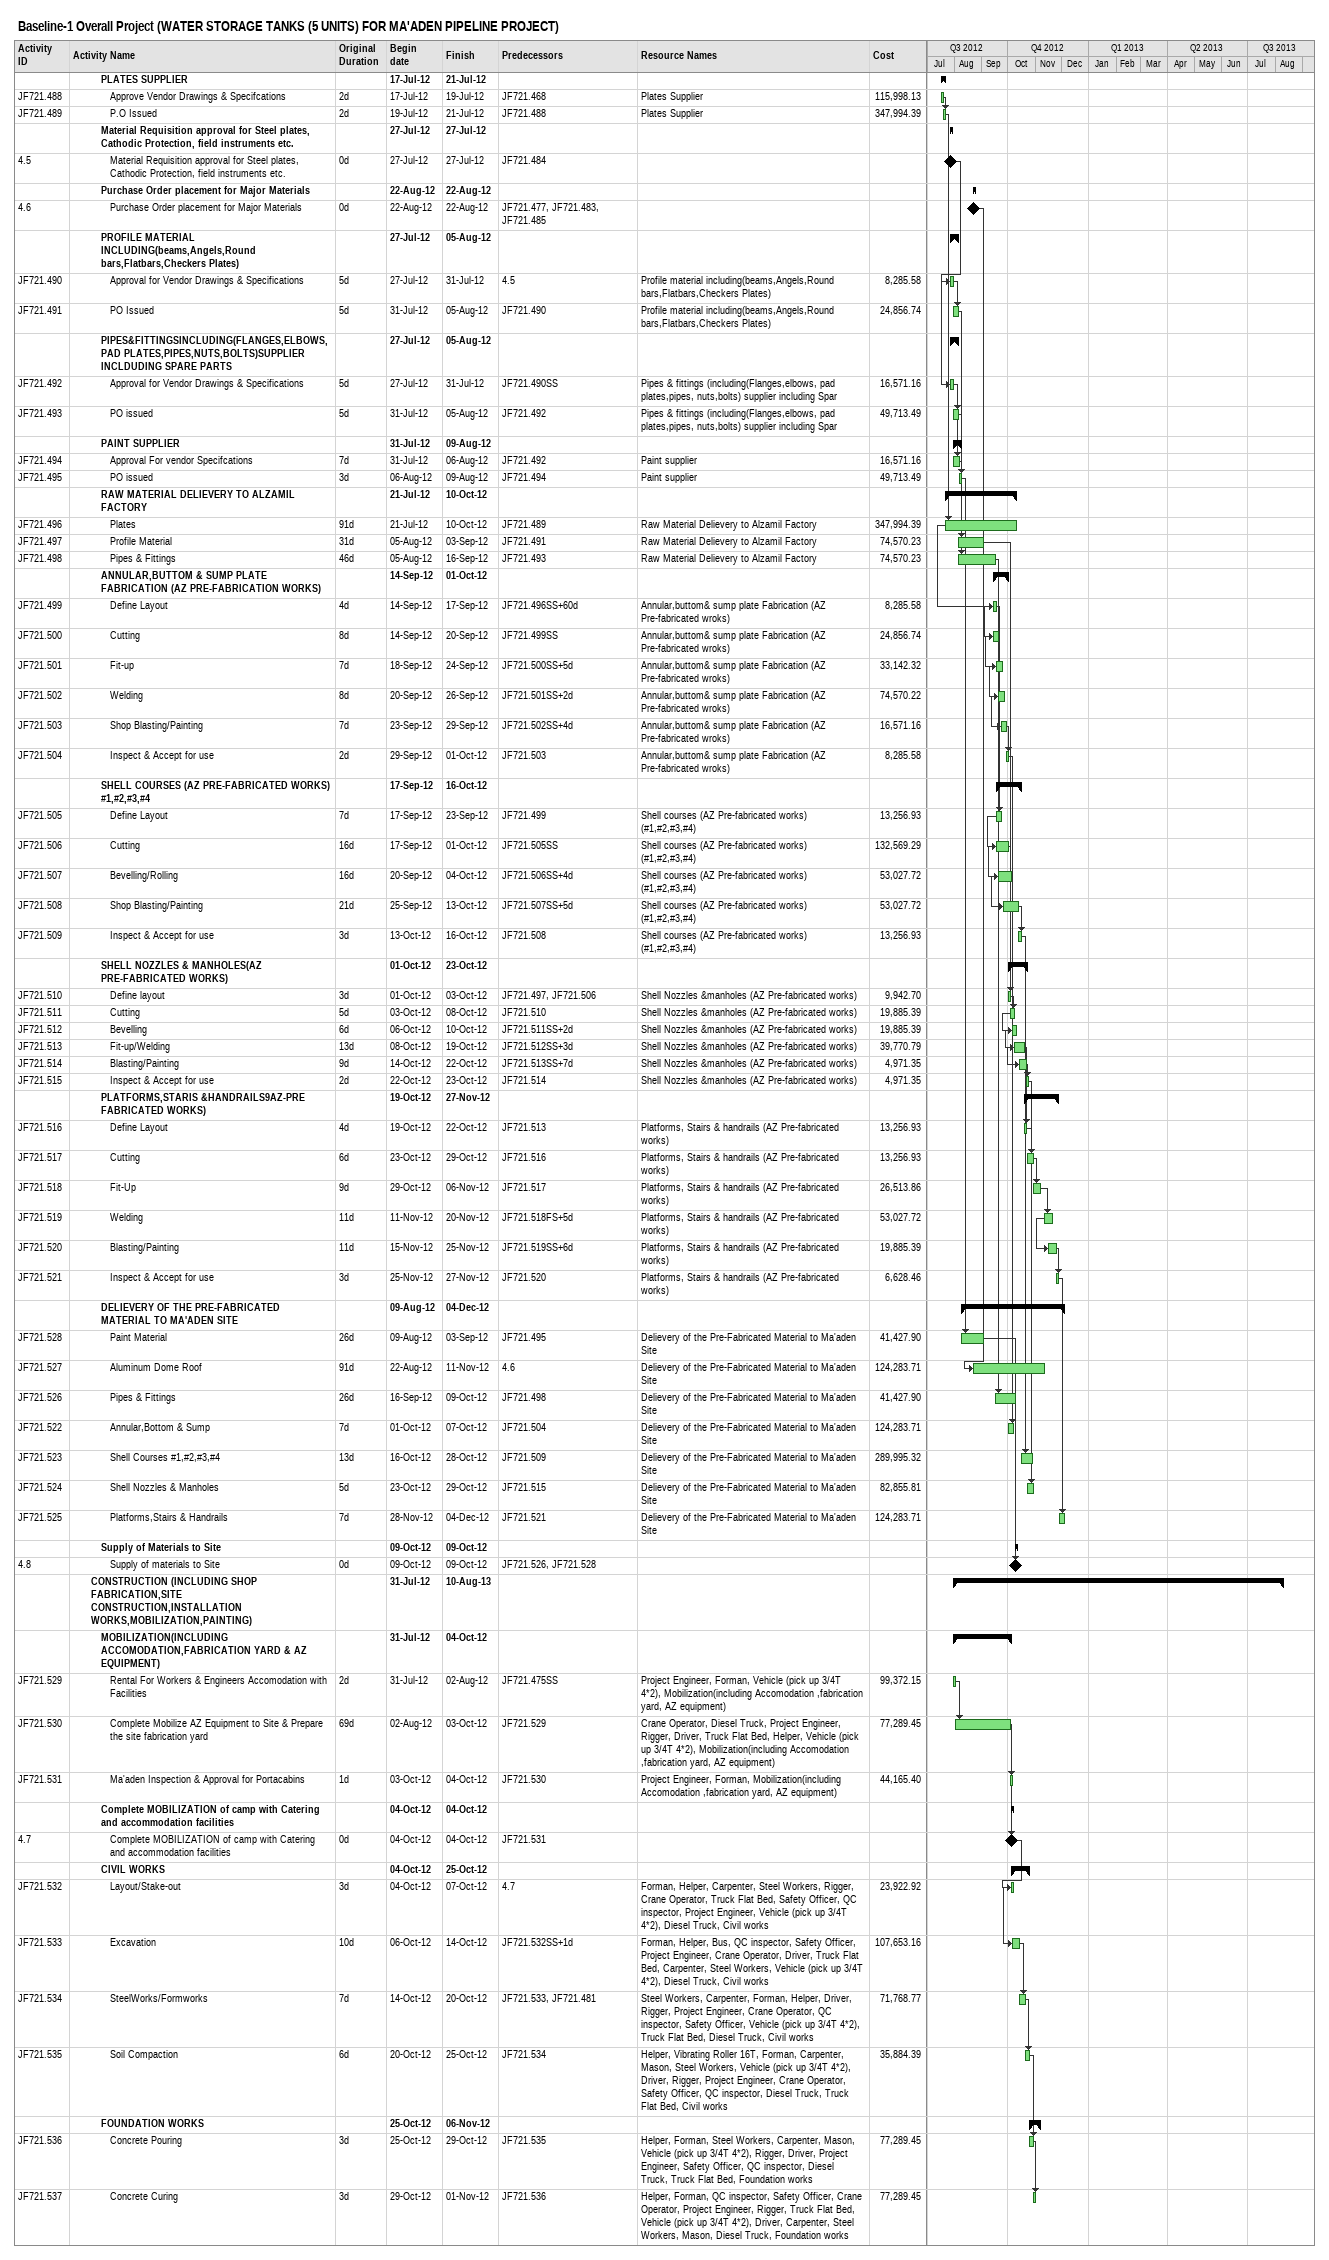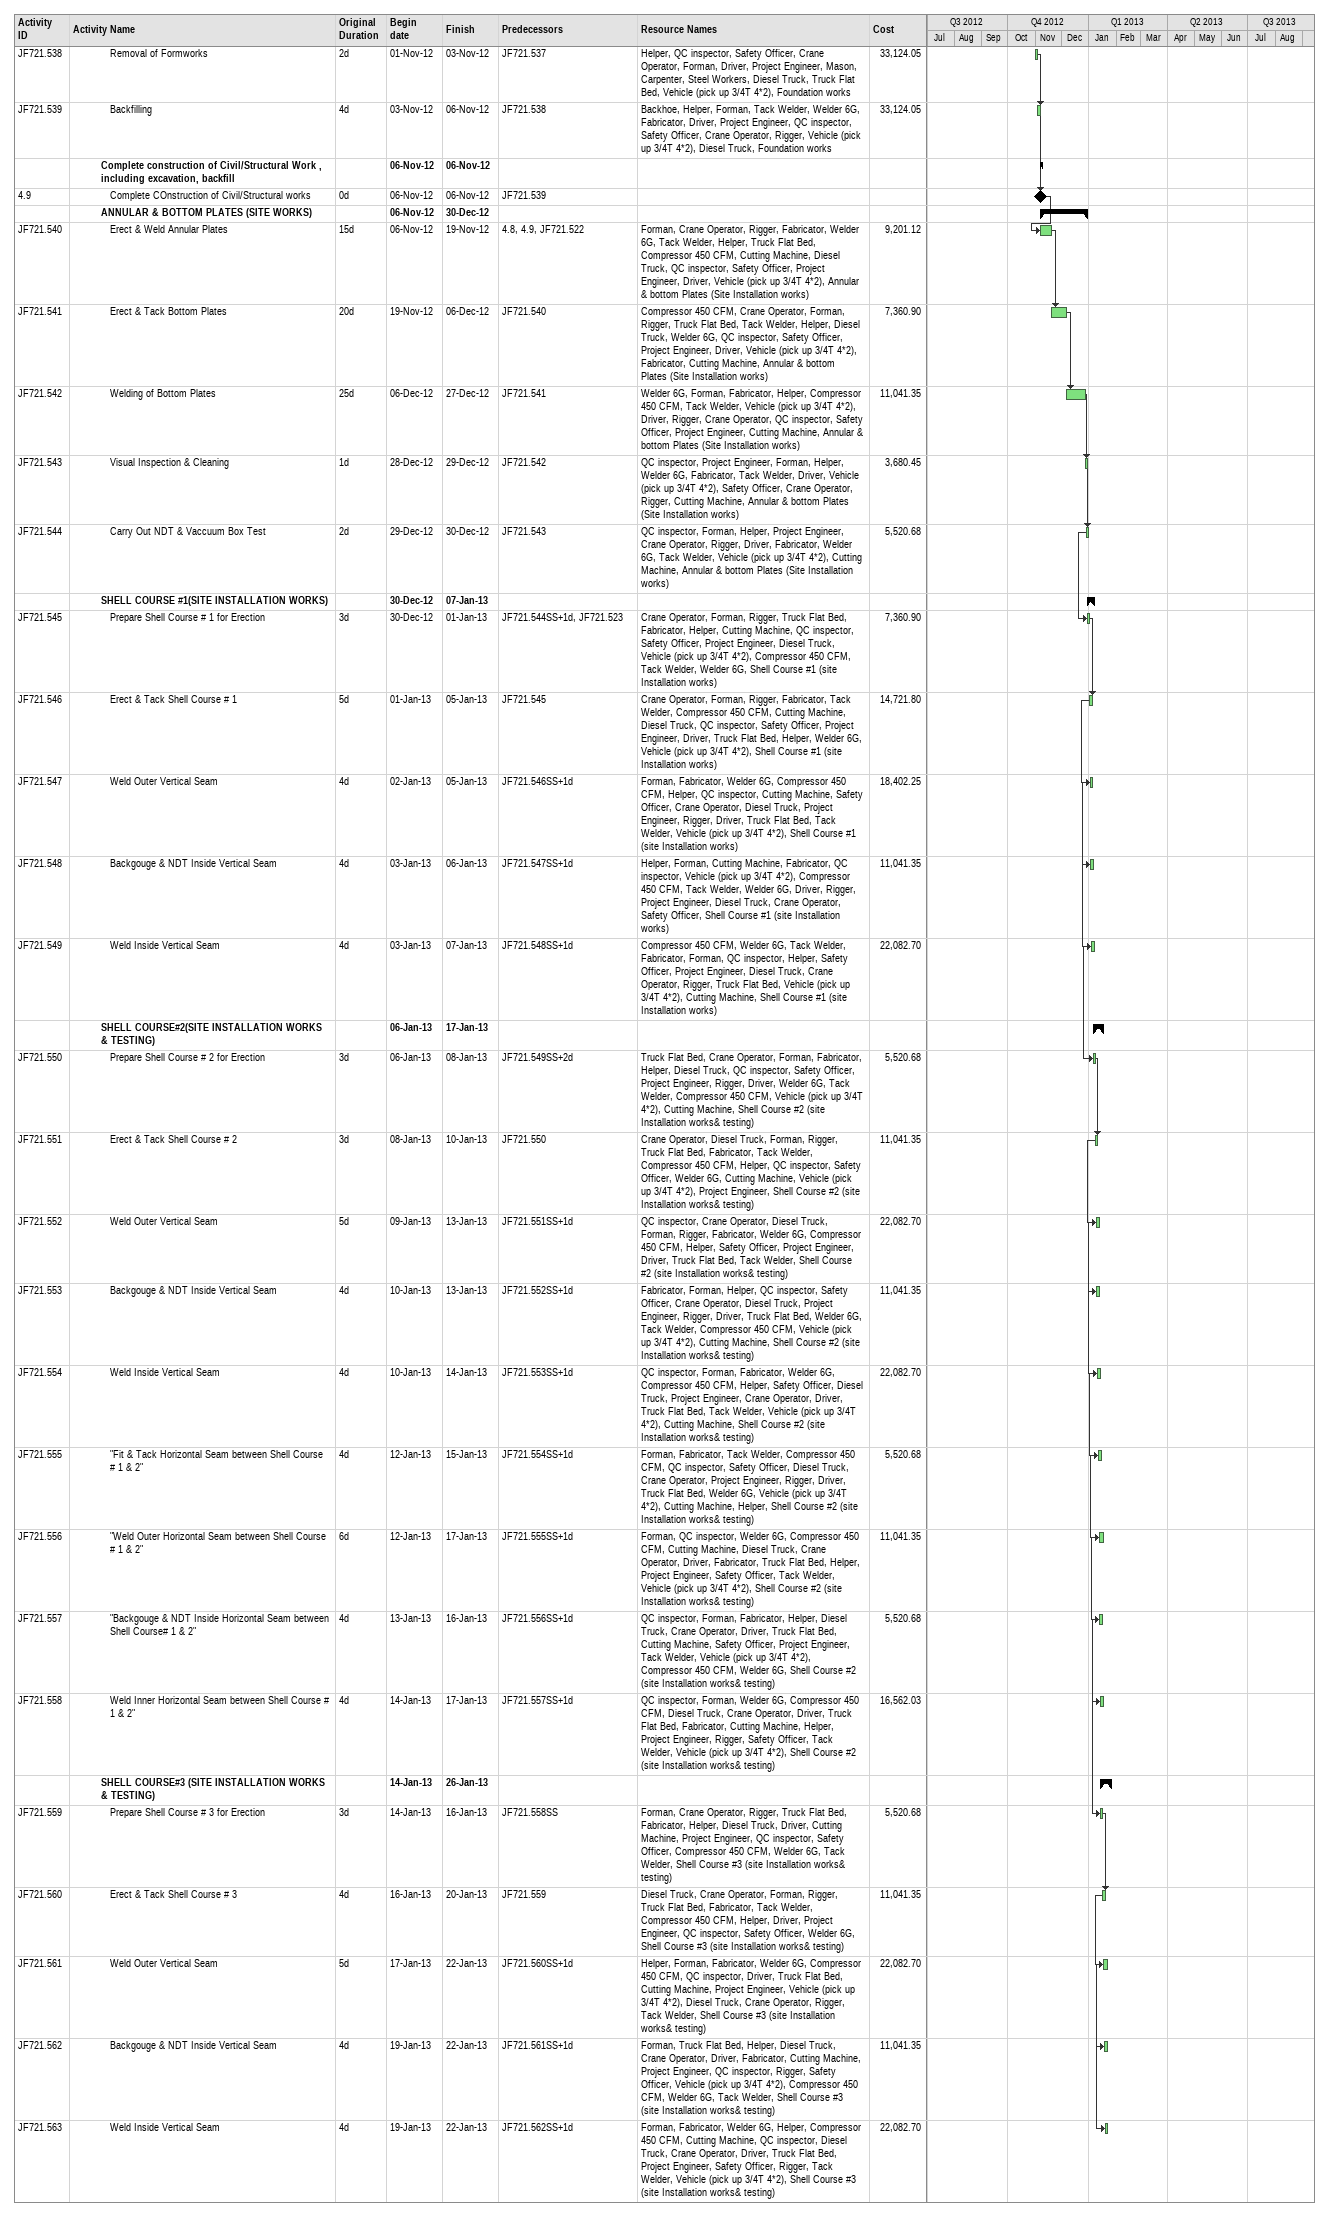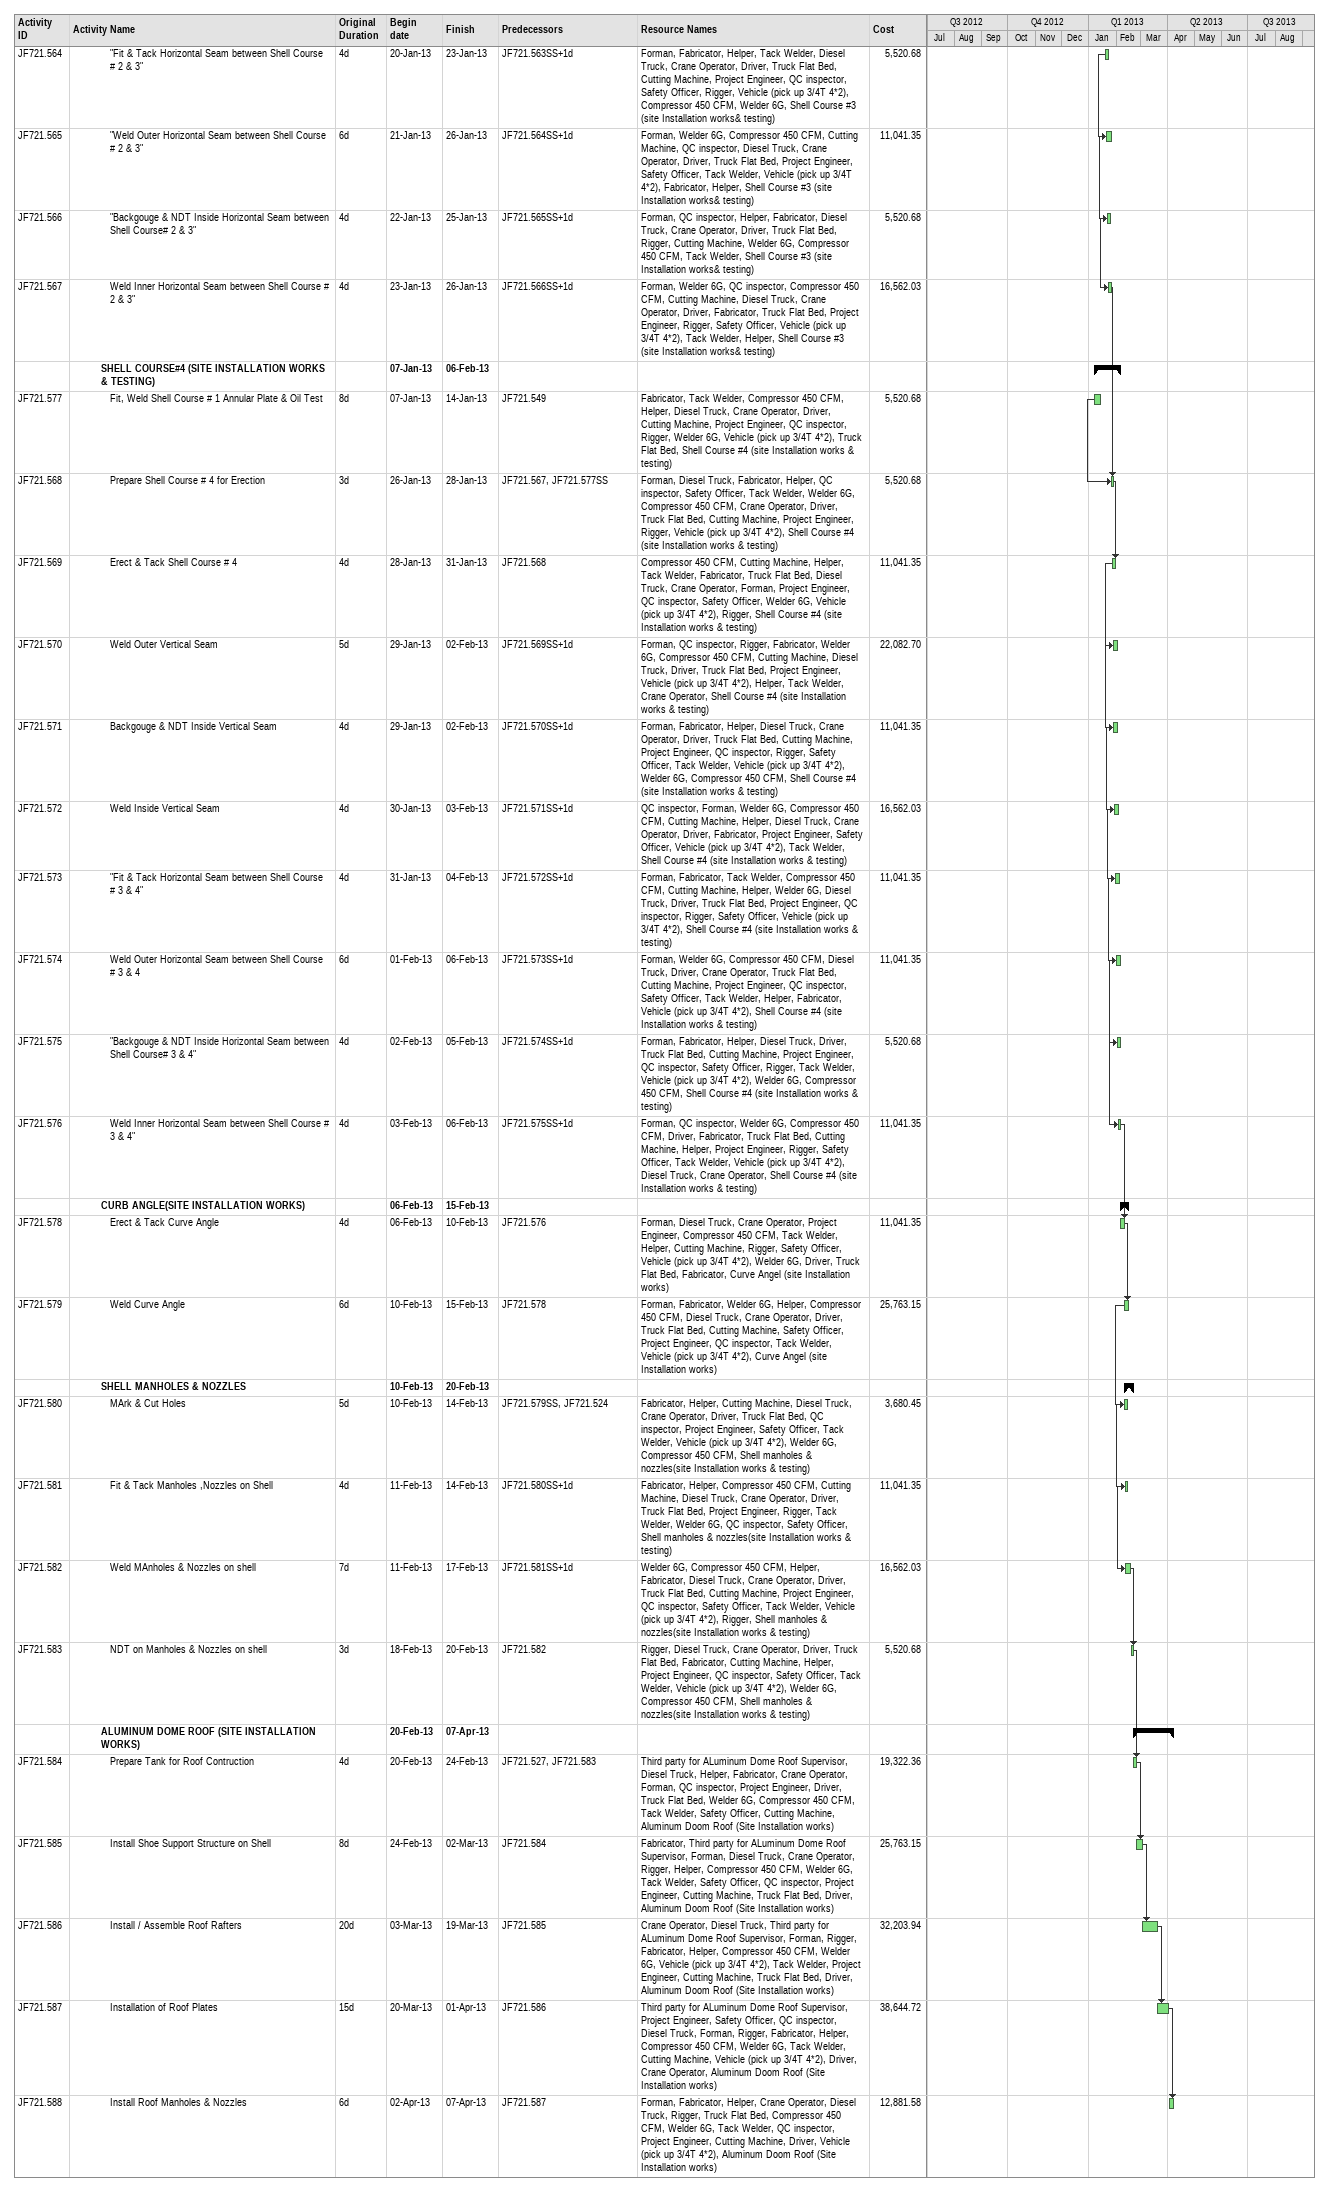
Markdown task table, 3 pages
Baseline-1 Overall Project (WATER STORAGE TANKS (5 UNITS) FOR MA'ADEN PIPELINE PROJECT)

| ID | Level | Task | Original duration | Start | Finish | Predecessors | Resources | Cost |
|---|---|---|---|---|---|---|---|---|
|  | 4 | **PLATES SUPPLIER** |  | 2012-07-17 | 2012-07-21 |  |  |  |
| JF721.488 | 5 | Approve Vendor Drawings & Specifcations | 2d | 2012-07-17 | 2012-07-19 | JF721.468 | Plates Supplier | 115998.13 |
| JF721.489 | 5 | P.O Issued | 2d | 2012-07-19 | 2012-07-21 | JF721.488 | Plates Supplier | 347994.39 |
|  | 4 | **Material Requisition approval for Steel plates, Cathodic Protection, field instruments etc.** |  | 2012-07-27 | 2012-07-27 |  |  |  |
| 4.5 | 5 | Material Requisition approval for Steel plates, Cathodic Protection, field instruments etc. | 0d | 2012-07-27 | 2012-07-27 | JF721.484 |  |  |
|  | 4 | **Purchase Order placement for Major Materials** |  | 2012-08-22 | 2012-08-22 |  |  |  |
| 4.6 | 5 | Purchase Order placement for Major Materials | 0d | 2012-08-22 | 2012-08-22 | JF721.477, JF721.483, JF721.485 |  |  |
|  | 4 | **PROFILE MATERIAL INCLUDING(beams,Angels,Round bars,Flatbars,Checkers Plates)** |  | 2012-07-27 | 2012-08-05 |  |  |  |
| JF721.490 | 5 | Approval for Vendor Drawings & Specifications | 5d | 2012-07-27 | 2012-07-31 | 4.5 | Profile material including(beams,Angels,Round bars,Flatbars,Checkers Plates) | 8285.58 |
| JF721.491 | 5 | PO Issued | 5d | 2012-07-31 | 2012-08-05 | JF721.490 | Profile material including(beams,Angels,Round bars,Flatbars,Checkers Plates) | 24856.74 |
|  | 4 | **PIPES&FITTINGSINCLUDING(FLANGES,ELBOWS,PAD PLATES,PIPES,NUTS,BOLTS)SUPPLIER INCLDUDING SPARE PARTS** |  | 2012-07-27 | 2012-08-05 |  |  |  |
| JF721.492 | 5 | Approval for Vendor Drawings & Specifications | 5d | 2012-07-27 | 2012-07-31 | JF721.490SS | Pipes & fittings (including(Flanges,elbows, pad plates,pipes, nuts,bolts) supplier including Spar | 16571.16 |
| JF721.493 | 5 | PO issued | 5d | 2012-07-31 | 2012-08-05 | JF721.492 | Pipes & fittings (including(Flanges,elbows, pad plates,pipes, nuts,bolts) supplier including Spar | 49713.49 |
|  | 4 | **PAINT SUPPLIER** |  | 2012-07-31 | 2012-08-09 |  |  |  |
| JF721.494 | 5 | Approval For vendor Specifcations | 7d | 2012-07-31 | 2012-08-06 | JF721.492 | Paint supplier | 16571.16 |
| JF721.495 | 5 | PO issued | 3d | 2012-08-06 | 2012-08-09 | JF721.494 | Paint supplier | 49713.49 |
|  | 4 | **RAW MATERIAL DELIEVERY TO ALZAMIL FACTORY** |  | 2012-07-21 | 2012-10-10 |  |  |  |
| JF721.496 | 5 | Plates | 91d | 2012-07-21 | 2012-10-10 | JF721.489 | Raw Material Delievery to Alzamil Factory | 347994.39 |
| JF721.497 | 5 | Profile Material | 31d | 2012-08-05 | 2012-09-03 | JF721.491 | Raw Material Delievery to Alzamil Factory | 74570.23 |
| JF721.498 | 5 | Pipes & Fittings | 46d | 2012-08-05 | 2012-09-16 | JF721.493 | Raw Material Delievery to Alzamil Factory | 74570.23 |
|  | 4 | **ANNULAR,BUTTOM & SUMP PLATE FABRICATION (AZ PRE-FABRICATION WORKS)** |  | 2012-09-14 | 2012-10-01 |  |  |  |
| JF721.499 | 5 | Define Layout | 4d | 2012-09-14 | 2012-09-17 | JF721.496SS+60d | Annular,buttom& sump plate Fabrication (AZ Pre-fabricated wroks) | 8285.58 |
| JF721.500 | 5 | Cutting | 8d | 2012-09-14 | 2012-09-20 | JF721.499SS | Annular,buttom& sump plate Fabrication (AZ Pre-fabricated wroks) | 24856.74 |
| JF721.501 | 5 | Fit-up | 7d | 2012-09-18 | 2012-09-24 | JF721.500SS+5d | Annular,buttom& sump plate Fabrication (AZ Pre-fabricated wroks) | 33142.32 |
| JF721.502 | 5 | Welding | 8d | 2012-09-20 | 2012-09-26 | JF721.501SS+2d | Annular,buttom& sump plate Fabrication (AZ Pre-fabricated wroks) | 74570.22 |
| JF721.503 | 5 | Shop Blasting/Painting | 7d | 2012-09-23 | 2012-09-29 | JF721.502SS+4d | Annular,buttom& sump plate Fabrication (AZ Pre-fabricated wroks) | 16571.16 |
| JF721.504 | 5 | Inspect & Accept for use | 2d | 2012-09-29 | 2012-10-01 | JF721.503 | Annular,buttom& sump plate Fabrication (AZ Pre-fabricated wroks) | 8285.58 |
|  | 4 | **SHELL COURSES (AZ PRE-FABRICATED WORKS) #1,#2,#3,#4** |  | 2012-09-17 | 2012-10-16 |  |  |  |
| JF721.505 | 5 | Define Layout | 7d | 2012-09-17 | 2012-09-23 | JF721.499 | Shell courses (AZ Pre-fabricated works) (#1,#2,#3,#4) | 13256.93 |
| JF721.506 | 5 | Cutting | 16d | 2012-09-17 | 2012-10-01 | JF721.505SS | Shell courses (AZ Pre-fabricated works) (#1,#2,#3,#4) | 132569.29 |
| JF721.507 | 5 | Bevelling/Rolling | 16d | 2012-09-20 | 2012-10-04 | JF721.506SS+4d | Shell courses (AZ Pre-fabricated works) (#1,#2,#3,#4) | 53027.72 |
| JF721.508 | 5 | Shop Blasting/Painting | 21d | 2012-09-25 | 2012-10-13 | JF721.507SS+5d | Shell courses (AZ Pre-fabricated works) (#1,#2,#3,#4) | 53027.72 |
| JF721.509 | 5 | Inspect & Accept for use | 3d | 2012-10-13 | 2012-10-16 | JF721.508 | Shell courses (AZ Pre-fabricated works) (#1,#2,#3,#4) | 13256.93 |
|  | 4 | **SHELL NOZZLES & MANHOLES(AZ PRE-FABRICATED WORKS)** |  | 2012-10-01 | 2012-10-23 |  |  |  |
| JF721.510 | 5 | Define layout | 3d | 2012-10-01 | 2012-10-03 | JF721.497, JF721.506 | Shell Nozzles &manholes (AZ Pre-fabricated works) | 9942.70 |
| JF721.511 | 5 | Cutting | 5d | 2012-10-03 | 2012-10-08 | JF721.510 | Shell Nozzles &manholes (AZ Pre-fabricated works) | 19885.39 |
| JF721.512 | 5 | Bevelling | 6d | 2012-10-06 | 2012-10-10 | JF721.511SS+2d | Shell Nozzles &manholes (AZ Pre-fabricated works) | 19885.39 |
| JF721.513 | 5 | Fit-up/Welding | 13d | 2012-10-08 | 2012-10-19 | JF721.512SS+3d | Shell Nozzles &manholes (AZ Pre-fabricated works) | 39770.79 |
| JF721.514 | 5 | Blasting/Painting | 9d | 2012-10-14 | 2012-10-22 | JF721.513SS+7d | Shell Nozzles &manholes (AZ Pre-fabricated works) | 4971.35 |
| JF721.515 | 5 | Inspect & Accept for use | 2d | 2012-10-22 | 2012-10-23 | JF721.514 | Shell Nozzles &manholes (AZ Pre-fabricated works) | 4971.35 |
|  | 4 | **PLATFORMS,STARIS &HANDRAILS9AZ-PRE FABRICATED WORKS)** |  | 2012-10-19 | 2012-11-27 |  |  |  |
| JF721.516 | 5 | Define Layout | 4d | 2012-10-19 | 2012-10-22 | JF721.513 | Platforms, Stairs & handrails (AZ Pre-fabricated works) | 13256.93 |
| JF721.517 | 5 | Cutting | 6d | 2012-10-23 | 2012-10-29 | JF721.516 | Platforms, Stairs & handrails (AZ Pre-fabricated works) | 13256.93 |
| JF721.518 | 5 | Fit-Up | 9d | 2012-10-29 | 2012-11-06 | JF721.517 | Platforms, Stairs & handrails (AZ Pre-fabricated works) | 26513.86 |
| JF721.519 | 5 | Welding | 11d | 2012-11-11 | 2012-11-20 | JF721.518FS+5d | Platforms, Stairs & handrails (AZ Pre-fabricated works) | 53027.72 |
| JF721.520 | 5 | Blasting/Painting | 11d | 2012-11-15 | 2012-11-25 | JF721.519SS+6d | Platforms, Stairs & handrails (AZ Pre-fabricated works) | 19885.39 |
| JF721.521 | 5 | Inspect & Accept for use | 3d | 2012-11-25 | 2012-11-27 | JF721.520 | Platforms, Stairs & handrails (AZ Pre-fabricated works) | 6628.46 |
|  | 4 | **DELIEVERY OF THE PRE-FABRICATED MATERIAL TO MA'ADEN SITE** |  | 2012-08-09 | 2012-12-04 |  |  |  |
| JF721.528 | 5 | Paint Material | 26d | 2012-08-09 | 2012-09-03 | JF721.495 | Delievery of the Pre-Fabricated Material to Ma'aden Site | 41427.90 |
| JF721.527 | 5 | Aluminum Dome Roof | 91d | 2012-08-22 | 2012-11-11 | 4.6 | Delievery of the Pre-Fabricated Material to Ma'aden Site | 124283.71 |
| JF721.526 | 5 | Pipes & Fittings | 26d | 2012-09-16 | 2012-10-09 | JF721.498 | Delievery of the Pre-Fabricated Material to Ma'aden Site | 41427.90 |
| JF721.522 | 5 | Annular,Bottom & Sump | 7d | 2012-10-01 | 2012-10-07 | JF721.504 | Delievery of the Pre-Fabricated Material to Ma'aden Site | 124283.71 |
| JF721.523 | 5 | Shell Courses #1,#2,#3,#4 | 13d | 2012-10-16 | 2012-10-28 | JF721.509 | Delievery of the Pre-Fabricated Material to Ma'aden Site | 289995.32 |
| JF721.524 | 5 | Shell Nozzles & Manholes | 5d | 2012-10-23 | 2012-10-29 | JF721.515 | Delievery of the Pre-Fabricated Material to Ma'aden Site | 82855.81 |
| JF721.525 | 5 | Platforms,Stairs & Handrails | 7d | 2012-11-28 | 2012-12-04 | JF721.521 | Delievery of the Pre-Fabricated Material to Ma'aden Site | 124283.71 |
|  | 4 | **Supply of Materials to Site** |  | 2012-10-09 | 2012-10-09 |  |  |  |
| 4.8 | 5 | Supply of materials to Site | 0d | 2012-10-09 | 2012-10-09 | JF721.526, JF721.528 |  |  |
|  | 3 | **CONSTRUCTION (INCLUDING SHOP FABRICATION,SITE CONSTRUCTION,INSTALLATION WORKS,MOBILIZATION,PAINTING)** |  | 2012-07-31 | 2013-08-10 |  |  |  |
|  | 4 | **MOBILIZATION(INCLUDING ACCOMODATION,FABRICATION YARD & AZ EQUIPMENT)** |  | 2012-07-31 | 2012-10-04 |  |  |  |
| JF721.529 | 5 | Rental For Workers & Engineers Accomodation with Facilities | 2d | 2012-07-31 | 2012-08-02 | JF721.475SS | Project Engineer, Forman, Vehicle (pick up 3/4T 4*2), Mobilization(including Accomodation ,fabrication yard, AZ equipment) | 99372.15 |
| JF721.530 | 5 | Complete Mobilize AZ Equipment to Site & Prepare the site fabrication yard | 69d | 2012-08-02 | 2012-10-03 | JF721.529 | Crane Operator, Diesel Truck, Project Engineer, Rigger, Driver, Truck Flat Bed, Helper, Vehicle (pick up 3/4T 4*2), Mobilization(including Accomodation ,fabrication yard, AZ equipment) | 77289.45 |
| JF721.531 | 5 | Ma'aden Inspection & Approval for Portacabins | 1d | 2012-10-03 | 2012-10-04 | JF721.530 | Project Engineer, Forman, Mobilization(including Accomodation ,fabrication yard, AZ equipment) | 44165.40 |
|  | 4 | **Complete MOBILIZATION of camp with Catering and accommodation facilities** |  | 2012-10-04 | 2012-10-04 |  |  |  |
| 4.7 | 5 | Complete MOBILIZATION of camp with Catering and accommodation facilities | 0d | 2012-10-04 | 2012-10-04 | JF721.531 |  |  |
|  | 4 | **CIVIL WORKS** |  | 2012-10-04 | 2012-10-25 |  |  |  |
| JF721.532 | 5 | Layout/Stake-out | 3d | 2012-10-04 | 2012-10-07 | 4.7 | Forman, Helper, Carpenter, Steel Workers, Rigger, Crane Operator, Truck Flat Bed, Safety Officer, QC inspector, Project Engineer, Vehicle (pick up 3/4T 4*2), Diesel Truck, Civil works | 23922.92 |
| JF721.533 | 5 | Excavation | 10d | 2012-10-06 | 2012-10-14 | JF721.532SS+1d | Forman, Helper, Bus, QC inspector, Safety Officer, Project Engineer, Crane Operator, Driver, Truck Flat Bed, Carpenter, Steel Workers, Vehicle (pick up 3/4T 4*2), Diesel Truck, Civil works | 107653.16 |
| JF721.534 | 5 | SteelWorks/Formworks | 7d | 2012-10-14 | 2012-10-20 | JF721.533, JF721.481 | Steel Workers, Carpenter, Forman, Helper, Driver, Rigger, Project Engineer, Crane Operator, QC inspector, Safety Officer, Vehicle (pick up 3/4T 4*2), Truck Flat Bed, Diesel Truck, Civil works | 71768.77 |
| JF721.535 | 5 | Soil Compaction | 6d | 2012-10-20 | 2012-10-25 | JF721.534 | Helper, Vibrating Roller 16T, Forman, Carpenter, Mason, Steel Workers, Vehicle (pick up 3/4T 4*2), Driver, Rigger, Project Engineer, Crane Operator, Safety Officer, QC inspector, Diesel Truck, Truck Flat Bed, Civil works | 35884.39 |
|  | 4 | **FOUNDATION WORKS** |  | 2012-10-25 | 2012-11-06 |  |  |  |
| JF721.536 | 5 | Concrete Pouring | 3d | 2012-10-25 | 2012-10-29 | JF721.535 | Helper, Forman, Steel Workers, Carpenter, Mason, Vehicle (pick up 3/4T 4*2), Rigger, Driver, Project Engineer, Safety Officer, QC inspector, Diesel Truck, Truck Flat Bed, Foundation works | 77289.45 |
| JF721.537 | 5 | Concrete Curing | 3d | 2012-10-29 | 2012-11-01 | JF721.536 | Helper, Forman, QC inspector, Safety Officer, Crane Operator, Project Engineer, Rigger, Truck Flat Bed, Vehicle (pick up 3/4T 4*2), Driver, Carpenter, Steel Workers, Mason, Diesel Truck, Foundation works | 77289.45 |
| JF721.538 | 5 | Removal of Formworks | 2d | 2012-11-01 | 2012-11-03 | JF721.537 | Helper, QC inspector, Safety Officer, Crane Operator, Forman, Driver, Project Engineer, Mason, Carpenter, Steel Workers, Diesel Truck, Truck Flat Bed, Vehicle (pick up 3/4T 4*2), Foundation works | 33124.05 |
| JF721.539 | 5 | Backfilling | 4d | 2012-11-03 | 2012-11-06 | JF721.538 | Backhoe, Helper, Forman, Tack Welder, Welder 6G, Fabricator, Driver, Project Engineer, QC inspector, Safety Officer, Crane Operator, Rigger, Vehicle (pick up 3/4T 4*2), Diesel Truck, Foundation works | 33124.05 |
|  | 4 | **Complete construction of Civil/Structural Work , including excavation, backfill** |  | 2012-11-06 | 2012-11-06 |  |  |  |
| 4.9 | 5 | Complete COnstruction of Civil/Structural works | 0d | 2012-11-06 | 2012-11-06 | JF721.539 |  |  |
|  | 4 | **ANNULAR & BOTTOM PLATES (SITE WORKS)** |  | 2012-11-06 | 2012-12-30 |  |  |  |
| JF721.540 | 5 | Erect & Weld Annular Plates | 15d | 2012-11-06 | 2012-11-19 | 4.8, 4.9, JF721.522 | Forman, Crane Operator, Rigger, Fabricator, Welder 6G, Tack Welder, Helper, Truck Flat Bed, Compressor 450 CFM, Cutting Machine, Diesel Truck, QC inspector, Safety Officer, Project Engineer, Driver, Vehicle (pick up 3/4T 4*2), Annular & bottom Plates (Site Installation works) | 9201.12 |
| JF721.541 | 5 | Erect & Tack Bottom Plates | 20d | 2012-11-19 | 2012-12-06 | JF721.540 | Compressor 450 CFM, Crane Operator, Forman, Rigger, Truck Flat Bed, Tack Welder, Helper, Diesel Truck, Welder 6G, QC inspector, Safety Officer, Project Engineer, Driver, Vehicle (pick up 3/4T 4*2), Fabricator, Cutting Machine, Annular & bottom Plates (Site Installation works) | 7360.90 |
| JF721.542 | 5 | Welding of Bottom Plates | 25d | 2012-12-06 | 2012-12-27 | JF721.541 | Welder 6G, Forman, Fabricator, Helper, Compressor 450 CFM, Tack Welder, Vehicle (pick up 3/4T 4*2), Driver, Rigger, Crane Operator, QC inspector, Safety Officer, Project Engineer, Cutting Machine, Annular & bottom Plates (Site Installation works) | 11041.35 |
| JF721.543 | 5 | Visual Inspection & Cleaning | 1d | 2012-12-28 | 2012-12-29 | JF721.542 | QC inspector, Project Engineer, Forman, Helper, Welder 6G, Fabricator, Tack Welder, Driver, Vehicle (pick up 3/4T 4*2), Safety Officer, Crane Operator, Rigger, Cutting Machine, Annular & bottom Plates (Site Installation works) | 3680.45 |
| JF721.544 | 5 | Carry Out NDT & Vaccuum Box Test | 2d | 2012-12-29 | 2012-12-30 | JF721.543 | QC inspector, Forman, Helper, Project Engineer, Crane Operator, Rigger, Driver, Fabricator, Welder 6G, Tack Welder, Vehicle (pick up 3/4T 4*2), Cutting Machine, Annular & bottom Plates (Site Installation works) | 5520.68 |
|  | 4 | **SHELL COURSE #1(SITE INSTALLATION WORKS)** |  | 2012-12-30 | 2013-01-07 |  |  |  |
| JF721.545 | 5 | Prepare Shell Course # 1 for Erection | 3d | 2012-12-30 | 2013-01-01 | JF721.544SS+1d, JF721.523 | Crane Operator, Forman, Rigger, Truck Flat Bed, Fabricator, Helper, Cutting Machine, QC inspector, Safety Officer, Project Engineer, Diesel Truck, Vehicle (pick up 3/4T 4*2), Compressor 450 CFM, Tack Welder, Welder 6G, Shell Course #1 (site Installation works) | 7360.90 |
| JF721.546 | 5 | Erect & Tack Shell Course # 1 | 5d | 2013-01-01 | 2013-01-05 | JF721.545 | Crane Operator, Forman, Rigger, Fabricator, Tack Welder, Compressor 450 CFM, Cutting Machine, Diesel Truck, QC inspector, Safety Officer, Project Engineer, Driver, Truck Flat Bed, Helper, Welder 6G, Vehicle (pick up 3/4T 4*2), Shell Course #1 (site Installation works) | 14721.80 |
| JF721.547 | 5 | Weld Outer Vertical Seam | 4d | 2013-01-02 | 2013-01-05 | JF721.546SS+1d | Forman, Fabricator, Welder 6G, Compressor 450 CFM, Helper, QC inspector, Cutting Machine, Safety Officer, Crane Operator, Diesel Truck, Project Engineer, Rigger, Driver, Truck Flat Bed, Tack Welder, Vehicle (pick up 3/4T 4*2), Shell Course #1 (site Installation works) | 18402.25 |
| JF721.548 | 5 | Backgouge & NDT Inside Vertical Seam | 4d | 2013-01-03 | 2013-01-06 | JF721.547SS+1d | Helper, Forman, Cutting Machine, Fabricator, QC inspector, Vehicle (pick up 3/4T 4*2), Compressor 450 CFM, Tack Welder, Welder 6G, Driver, Rigger, Project Engineer, Diesel Truck, Crane Operator, Safety Officer, Shell Course #1 (site Installation works) | 11041.35 |
| JF721.549 | 5 | Weld Inside Vertical Seam | 4d | 2013-01-03 | 2013-01-07 | JF721.548SS+1d | Compressor 450 CFM, Welder 6G, Tack Welder, Fabricator, Forman, QC inspector, Helper, Safety Officer, Project Engineer, Diesel Truck, Crane Operator, Rigger, Truck Flat Bed, Vehicle (pick up 3/4T 4*2), Cutting Machine, Shell Course #1 (site Installation works) | 22082.70 |
|  | 4 | **SHELL COURSE#2(SITE INSTALLATION WORKS & TESTING)** |  | 2013-01-06 | 2013-01-17 |  |  |  |
| JF721.550 | 5 | Prepare Shell Course # 2 for Erection | 3d | 2013-01-06 | 2013-01-08 | JF721.549SS+2d | Truck Flat Bed, Crane Operator, Forman, Fabricator, Helper, Diesel Truck, QC inspector, Safety Officer, Project Engineer, Rigger, Driver, Welder 6G, Tack Welder, Compressor 450 CFM, Vehicle (pick up 3/4T 4*2), Cutting Machine, Shell Course #2 (site Installation works& testing) | 5520.68 |
| JF721.551 | 5 | Erect & Tack Shell Course # 2 | 3d | 2013-01-08 | 2013-01-10 | JF721.550 | Crane Operator, Diesel Truck, Forman, Rigger, Truck Flat Bed, Fabricator, Tack Welder, Compressor 450 CFM, Helper, QC inspector, Safety Officer, Welder 6G, Cutting Machine, Vehicle (pick up 3/4T 4*2), Project Engineer, Shell Course #2 (site Installation works& testing) | 11041.35 |
| JF721.552 | 5 | Weld Outer Vertical Seam | 5d | 2013-01-09 | 2013-01-13 | JF721.551SS+1d | QC inspector, Crane Operator, Diesel Truck, Forman, Rigger, Fabricator, Welder 6G, Compressor 450 CFM, Helper, Safety Officer, Project Engineer, Driver, Truck Flat Bed, Tack Welder, Shell Course #2 (site Installation works& testing) | 22082.70 |
| JF721.553 | 5 | Backgouge & NDT Inside Vertical Seam | 4d | 2013-01-10 | 2013-01-13 | JF721.552SS+1d | Fabricator, Forman, Helper, QC inspector, Safety Officer, Crane Operator, Diesel Truck, Project Engineer, Rigger, Driver, Truck Flat Bed, Welder 6G, Tack Welder, Compressor 450 CFM, Vehicle (pick up 3/4T 4*2), Cutting Machine, Shell Course #2 (site Installation works& testing) | 11041.35 |
| JF721.554 | 5 | Weld Inside Vertical Seam | 4d | 2013-01-10 | 2013-01-14 | JF721.553SS+1d | QC inspector, Forman, Fabricator, Welder 6G, Compressor 450 CFM, Helper, Safety Officer, Diesel Truck, Project Engineer, Crane Operator, Driver, Truck Flat Bed, Tack Welder, Vehicle (pick up 3/4T 4*2), Cutting Machine, Shell Course #2 (site Installation works& testing) | 22082.70 |
| JF721.555 | 5 | "Fit & Tack Horizontal Seam between Shell Course # 1 & 2" | 4d | 2013-01-12 | 2013-01-15 | JF721.554SS+1d | Forman, Fabricator, Tack Welder, Compressor 450 CFM, QC inspector, Safety Officer, Diesel Truck, Crane Operator, Project Engineer, Rigger, Driver, Truck Flat Bed, Welder 6G, Vehicle (pick up 3/4T 4*2), Cutting Machine, Helper, Shell Course #2 (site Installation works& testing) | 5520.68 |
| JF721.556 | 5 | "Weld Outer Horizontal Seam between Shell Course # 1 & 2" | 6d | 2013-01-12 | 2013-01-17 | JF721.555SS+1d | Forman, QC inspector, Welder 6G, Compressor 450 CFM, Cutting Machine, Diesel Truck, Crane Operator, Driver, Fabricator, Truck Flat Bed, Helper, Project Engineer, Safety Officer, Tack Welder, Vehicle (pick up 3/4T 4*2), Shell Course #2 (site Installation works& testing) | 11041.35 |
| JF721.557 | 5 | "Backgouge & NDT Inside Horizontal Seam between Shell Course# 1 & 2" | 4d | 2013-01-13 | 2013-01-16 | JF721.556SS+1d | QC inspector, Forman, Fabricator, Helper, Diesel Truck, Crane Operator, Driver, Truck Flat Bed, Cutting Machine, Safety Officer, Project Engineer, Tack Welder, Vehicle (pick up 3/4T 4*2), Compressor 450 CFM, Welder 6G, Shell Course #2 (site Installation works& testing) | 5520.68 |
| JF721.558 | 5 | Weld Inner Horizontal Seam between Shell Course # 1 & 2" | 4d | 2013-01-14 | 2013-01-17 | JF721.557SS+1d | QC inspector, Forman, Welder 6G, Compressor 450 CFM, Diesel Truck, Crane Operator, Driver, Truck Flat Bed, Fabricator, Cutting Machine, Helper, Project Engineer, Rigger, Safety Officer, Tack Welder, Vehicle (pick up 3/4T 4*2), Shell Course #2 (site Installation works& testing) | 16562.03 |
|  | 4 | **SHELL COURSE#3 (SITE INSTALLATION WORKS & TESTING)** |  | 2013-01-14 | 2013-01-26 |  |  |  |
| JF721.559 | 5 | Prepare Shell Course # 3 for Erection | 3d | 2013-01-14 | 2013-01-16 | JF721.558SS | Forman, Crane Operator, Rigger, Truck Flat Bed, Fabricator, Helper, Diesel Truck, Driver, Cutting Machine, Project Engineer, QC inspector, Safety Officer, Compressor 450 CFM, Welder 6G, Tack Welder, Shell Course #3 (site Installation works& testing) | 5520.68 |
| JF721.560 | 5 | Erect & Tack Shell Course # 3 | 4d | 2013-01-16 | 2013-01-20 | JF721.559 | Diesel Truck, Crane Operator, Forman, Rigger, Truck Flat Bed, Fabricator, Tack Welder, Compressor 450 CFM, Helper, Driver, Project Engineer, QC inspector, Safety Officer, Welder 6G, Shell Course #3 (site Installation works& testing) | 11041.35 |
| JF721.561 | 5 | Weld Outer Vertical Seam | 5d | 2013-01-17 | 2013-01-22 | JF721.560SS+1d | Helper, Forman, Fabricator, Welder 6G, Compressor 450 CFM, QC inspector, Driver, Truck Flat Bed, Cutting Machine, Project Engineer, Vehicle (pick up 3/4T 4*2), Diesel Truck, Crane Operator, Rigger, Tack Welder, Shell Course #3 (site Installation works& testing) | 22082.70 |
| JF721.562 | 5 | Backgouge & NDT Inside Vertical Seam | 4d | 2013-01-19 | 2013-01-22 | JF721.561SS+1d | Forman, Truck Flat Bed, Helper, Diesel Truck, Crane Operator, Driver, Fabricator, Cutting Machine, Project Engineer, QC inspector, Rigger, Safety Officer, Vehicle (pick up 3/4T 4*2), Compressor 450 CFM, Welder 6G, Tack Welder, Shell Course #3 (site Installation works& testing) | 11041.35 |
| JF721.563 | 5 | Weld Inside Vertical Seam | 4d | 2013-01-19 | 2013-01-22 | JF721.562SS+1d | Forman, Fabricator, Welder 6G, Helper, Compressor 450 CFM, Cutting Machine, QC inspector, Diesel Truck, Crane Operator, Driver, Truck Flat Bed, Project Engineer, Safety Officer, Rigger, Tack Welder, Vehicle (pick up 3/4T 4*2), Shell Course #3 (site Installation works& testing) | 22082.70 |
| JF721.564 | 5 | "Fit & Tack Horizontal Seam between Shell Course # 2 & 3" | 4d | 2013-01-20 | 2013-01-23 | JF721.563SS+1d | Forman, Fabricator, Helper, Tack Welder, Diesel Truck, Crane Operator, Driver, Truck Flat Bed, Cutting Machine, Project Engineer, QC inspector, Safety Officer, Rigger, Vehicle (pick up 3/4T 4*2), Compressor 450 CFM, Welder 6G, Shell Course #3 (site Installation works& testing) | 5520.68 |
| JF721.565 | 5 | "Weld Outer Horizontal Seam between Shell Course # 2 & 3" | 6d | 2013-01-21 | 2013-01-26 | JF721.564SS+1d | Forman, Welder 6G, Compressor 450 CFM, Cutting Machine, QC inspector, Diesel Truck, Crane Operator, Driver, Truck Flat Bed, Project Engineer, Safety Officer, Tack Welder, Vehicle (pick up 3/4T 4*2), Fabricator, Helper, Shell Course #3 (site Installation works& testing) | 11041.35 |
| JF721.566 | 5 | "Backgouge & NDT Inside Horizontal Seam between Shell Course# 2 & 3" | 4d | 2013-01-22 | 2013-01-25 | JF721.565SS+1d | Forman, QC inspector, Helper, Fabricator, Diesel Truck, Crane Operator, Driver, Truck Flat Bed, Rigger, Cutting Machine, Welder 6G, Compressor 450 CFM, Tack Welder, Shell Course #3 (site Installation works& testing) | 5520.68 |
| JF721.567 | 5 | Weld Inner Horizontal Seam between Shell Course # 2 & 3" | 4d | 2013-01-23 | 2013-01-26 | JF721.566SS+1d | Forman, Welder 6G, QC inspector, Compressor 450 CFM, Cutting Machine, Diesel Truck, Crane Operator, Driver, Fabricator, Truck Flat Bed, Project Engineer, Rigger, Safety Officer, Vehicle (pick up 3/4T 4*2), Tack Welder, Helper, Shell Course #3 (site Installation works& testing) | 16562.03 |
|  | 4 | **SHELL COURSE#4 (SITE INSTALLATION WORKS & TESTING)** |  | 2013-01-07 | 2013-02-06 |  |  |  |
| JF721.577 | 5 | Fit, Weld Shell Course # 1 Annular Plate & Oil Test | 8d | 2013-01-07 | 2013-01-14 | JF721.549 | Fabricator, Tack Welder, Compressor 450 CFM, Helper, Diesel Truck, Crane Operator, Driver, Cutting Machine, Project Engineer, QC inspector, Rigger, Welder 6G, Vehicle (pick up 3/4T 4*2), Truck Flat Bed, Shell Course #4 (site Installation works & testing) | 5520.68 |
| JF721.568 | 5 | Prepare Shell Course # 4 for Erection | 3d | 2013-01-26 | 2013-01-28 | JF721.567, JF721.577SS | Forman, Diesel Truck, Fabricator, Helper, QC inspector, Safety Officer, Tack Welder, Welder 6G, Compressor 450 CFM, Crane Operator, Driver, Truck Flat Bed, Cutting Machine, Project Engineer, Rigger, Vehicle (pick up 3/4T 4*2), Shell Course #4 (site Installation works & testing) | 5520.68 |
| JF721.569 | 5 | Erect & Tack Shell Course # 4 | 4d | 2013-01-28 | 2013-01-31 | JF721.568 | Compressor 450 CFM, Cutting Machine, Helper, Tack Welder, Fabricator, Truck Flat Bed, Diesel Truck, Crane Operator, Forman, Project Engineer, QC inspector, Safety Officer, Welder 6G, Vehicle (pick up 3/4T 4*2), Rigger, Shell Course #4 (site Installation works & testing) | 11041.35 |
| JF721.570 | 5 | Weld Outer Vertical Seam | 5d | 2013-01-29 | 2013-02-02 | JF721.569SS+1d | Forman, QC inspector, Rigger, Fabricator, Welder 6G, Compressor 450 CFM, Cutting Machine, Diesel Truck, Driver, Truck Flat Bed, Project Engineer, Vehicle (pick up 3/4T 4*2), Helper, Tack Welder, Crane Operator, Shell Course #4 (site Installation works & testing) | 22082.70 |
| JF721.571 | 5 | Backgouge & NDT Inside Vertical Seam | 4d | 2013-01-29 | 2013-02-02 | JF721.570SS+1d | Forman, Fabricator, Helper, Diesel Truck, Crane Operator, Driver, Truck Flat Bed, Cutting Machine, Project Engineer, QC inspector, Rigger, Safety Officer, Tack Welder, Vehicle (pick up 3/4T 4*2), Welder 6G, Compressor 450 CFM, Shell Course #4 (site Installation works & testing) | 11041.35 |
| JF721.572 | 5 | Weld Inside Vertical Seam | 4d | 2013-01-30 | 2013-02-03 | JF721.571SS+1d | QC inspector, Forman, Welder 6G, Compressor 450 CFM, Cutting Machine, Helper, Diesel Truck, Crane Operator, Driver, Fabricator, Project Engineer, Safety Officer, Vehicle (pick up 3/4T 4*2), Tack Welder, Shell Course #4 (site Installation works & testing) | 16562.03 |
| JF721.573 | 5 | "Fit & Tack Horizontal Seam between Shell Course # 3 & 4" | 4d | 2013-01-31 | 2013-02-04 | JF721.572SS+1d | Forman, Fabricator, Tack Welder, Compressor 450 CFM, Cutting Machine, Helper, Welder 6G, Diesel Truck, Driver, Truck Flat Bed, Project Engineer, QC inspector, Rigger, Safety Officer, Vehicle (pick up 3/4T 4*2), Shell Course #4 (site Installation works & testing) | 11041.35 |
| JF721.574 | 5 | Weld Outer Horizontal Seam between Shell Course # 3 & 4 | 6d | 2013-02-01 | 2013-02-06 | JF721.573SS+1d | Forman, Welder 6G, Compressor 450 CFM, Diesel Truck, Driver, Crane Operator, Truck Flat Bed, Cutting Machine, Project Engineer, QC inspector, Safety Officer, Tack Welder, Helper, Fabricator, Vehicle (pick up 3/4T 4*2), Shell Course #4 (site Installation works & testing) | 11041.35 |
| JF721.575 | 5 | "Backgouge & NDT Inside Horizontal Seam between Shell Course# 3 & 4" | 4d | 2013-02-02 | 2013-02-05 | JF721.574SS+1d | Forman, Fabricator, Helper, Diesel Truck, Driver, Truck Flat Bed, Cutting Machine, Project Engineer, QC inspector, Safety Officer, Rigger, Tack Welder, Vehicle (pick up 3/4T 4*2), Welder 6G, Compressor 450 CFM, Shell Course #4 (site Installation works & testing) | 5520.68 |
| JF721.576 | 5 | Weld Inner Horizontal Seam between Shell Course # 3 & 4" | 4d | 2013-02-03 | 2013-02-06 | JF721.575SS+1d | Forman, QC inspector, Welder 6G, Compressor 450 CFM, Driver, Fabricator, Truck Flat Bed, Cutting Machine, Helper, Project Engineer, Rigger, Safety Officer, Tack Welder, Vehicle (pick up 3/4T 4*2), Diesel Truck, Crane Operator, Shell Course #4 (site Installation works & testing) | 11041.35 |
|  | 4 | **CURB ANGLE(SITE INSTALLATION WORKS)** |  | 2013-02-06 | 2013-02-15 |  |  |  |
| JF721.578 | 5 | Erect & Tack Curve Angle | 4d | 2013-02-06 | 2013-02-10 | JF721.576 | Forman, Diesel Truck, Crane Operator, Project Engineer, Compressor 450 CFM, Tack Welder, Helper, Cutting Machine, Rigger, Safety Officer, Vehicle (pick up 3/4T 4*2), Welder 6G, Driver, Truck Flat Bed, Fabricator, Curve Angel (site Installation works) | 11041.35 |
| JF721.579 | 5 | Weld Curve Angle | 6d | 2013-02-10 | 2013-02-15 | JF721.578 | Forman, Fabricator, Welder 6G, Helper, Compressor 450 CFM, Diesel Truck, Crane Operator, Driver, Truck Flat Bed, Cutting Machine, Safety Officer, Project Engineer, QC inspector, Tack Welder, Vehicle (pick up 3/4T 4*2), Curve Angel (site Installation works) | 25763.15 |
|  | 4 | **SHELL MANHOLES & NOZZLES** |  | 2013-02-10 | 2013-02-20 |  |  |  |
| JF721.580 | 5 | MArk & Cut Holes | 5d | 2013-02-10 | 2013-02-14 | JF721.579SS, JF721.524 | Fabricator, Helper, Cutting Machine, Diesel Truck, Crane Operator, Driver, Truck Flat Bed, QC inspector, Project Engineer, Safety Officer, Tack Welder, Vehicle (pick up 3/4T 4*2), Welder 6G, Compressor 450 CFM, Shell manholes & nozzles(site Installation works & testing) | 3680.45 |
| JF721.581 | 5 | Fit & Tack Manholes ,Nozzles on Shell | 4d | 2013-02-11 | 2013-02-14 | JF721.580SS+1d | Fabricator, Helper, Compressor 450 CFM, Cutting Machine, Diesel Truck, Crane Operator, Driver, Truck Flat Bed, Project Engineer, Rigger, Tack Welder, Welder 6G, QC inspector, Safety Officer, Shell manholes & nozzles(site Installation works & testing) | 11041.35 |
| JF721.582 | 5 | Weld MAnholes & Nozzles on shell | 7d | 2013-02-11 | 2013-02-17 | JF721.581SS+1d | Welder 6G, Compressor 450 CFM, Helper, Fabricator, Diesel Truck, Crane Operator, Driver, Truck Flat Bed, Cutting Machine, Project Engineer, QC inspector, Safety Officer, Tack Welder, Vehicle (pick up 3/4T 4*2), Rigger, Shell manholes & nozzles(site Installation works & testing) | 16562.03 |
| JF721.583 | 5 | NDT on Manholes & Nozzles on shell | 3d | 2013-02-18 | 2013-02-20 | JF721.582 | Rigger, Diesel Truck, Crane Operator, Driver, Truck Flat Bed, Fabricator, Cutting Machine, Helper, Project Engineer, QC inspector, Safety Officer, Tack Welder, Vehicle (pick up 3/4T 4*2), Welder 6G, Compressor 450 CFM, Shell manholes & nozzles(site Installation works & testing) | 5520.68 |
|  | 4 | **ALUMINUM DOME ROOF (SITE INSTALLATION WORKS)** |  | 2013-02-20 | 2013-04-07 |  |  |  |
| JF721.584 | 5 | Prepare Tank for Roof Contruction | 4d | 2013-02-20 | 2013-02-24 | JF721.527, JF721.583 | Third party for ALuminum Dome Roof Supervisor, Diesel Truck, Helper, Fabricator, Crane Operator, Forman, QC inspector, Project Engineer, Driver, Truck Flat Bed, Welder 6G, Compressor 450 CFM, Tack Welder, Safety Officer, Cutting Machine, Aluminum Doom Roof (Site Installation works) | 19322.36 |
| JF721.585 | 5 | Install Shoe Support Structure on Shell | 8d | 2013-02-24 | 2013-03-02 | JF721.584 | Fabricator, Third party for ALuminum Dome Roof Supervisor, Forman, Diesel Truck, Crane Operator, Rigger, Helper, Compressor 450 CFM, Welder 6G, Tack Welder, Safety Officer, QC inspector, Project Engineer, Cutting Machine, Truck Flat Bed, Driver, Aluminum Doom Roof (Site Installation works) | 25763.15 |
| JF721.586 | 5 | Install / Assemble Roof Rafters | 20d | 2013-03-03 | 2013-03-19 | JF721.585 | Crane Operator, Diesel Truck, Third party for ALuminum Dome Roof Supervisor, Forman, Rigger, Fabricator, Helper, Compressor 450 CFM, Welder 6G, Vehicle (pick up 3/4T 4*2), Tack Welder, Project Engineer, Cutting Machine, Truck Flat Bed, Driver, Aluminum Doom Roof (Site Installation works) | 32203.94 |
| JF721.587 | 5 | Installation of Roof Plates | 15d | 2013-03-20 | 2013-04-01 | JF721.586 | Third party for ALuminum Dome Roof Supervisor, Project Engineer, Safety Officer, QC inspector, Diesel Truck, Forman, Rigger, Fabricator, Helper, Compressor 450 CFM, Welder 6G, Tack Welder, Cutting Machine, Vehicle (pick up 3/4T 4*2), Driver, Crane Operator, Aluminum Doom Roof (Site Installation works) | 38644.72 |
| JF721.588 | 5 | Install Roof Manholes & Nozzles | 6d | 2013-04-02 | 2013-04-07 | JF721.587 | Forman, Fabricator, Helper, Crane Operator, Diesel Truck, Rigger, Truck Flat Bed, Compressor 450 CFM, Welder 6G, Tack Welder, QC inspector, Project Engineer, Cutting Machine, Driver, Vehicle (pick up 3/4T 4*2), Aluminum Doom Roof (Site Installation works) | 12881.58 |
